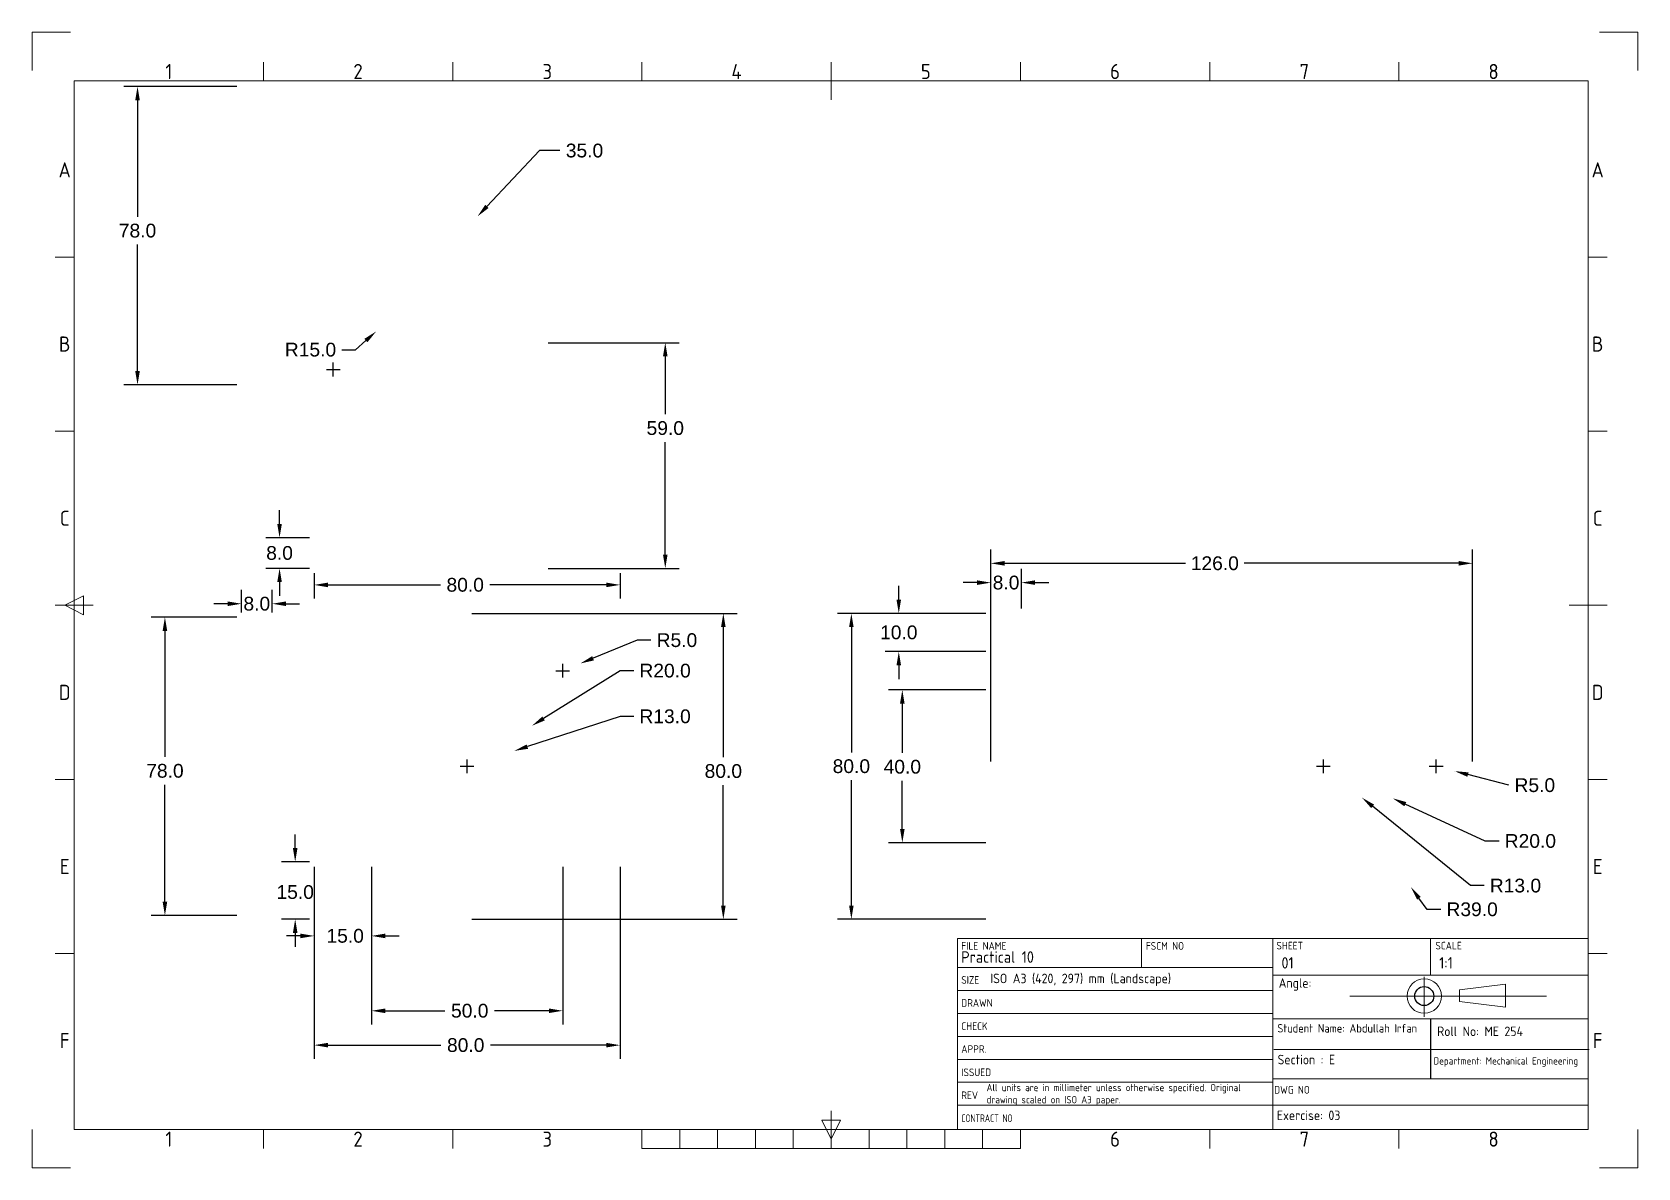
# Paper-space layout 'ISO A3 Title Block' of a CAD drawing. Header units: millimetres. Extents: x 6 to 426, y 11 to 308.
import ezdxf
from ezdxf.enums import TextEntityAlignment as Align

# ---------------------------------------------------------------- set-up
doc = ezdxf.new("R2010")
doc.units = ezdxf.units.MM
doc.header["$PDMODE"] = 2
for name, color, linetype, lineweight in [('Dim', 252, 'Continuous', 18), ('proj', 1, 'Continuous', 18), ('Title block', 7, 'Continuous', 18)]:
    doc.layers.add(name, color=color, linetype=linetype, lineweight=lineweight)
doc.styles.add('ACISOTS', font='isocp.shx', dxfattribs={"height": 1})
doc.styles.add('ISO Proportional', font='isocp.shx')
doc.styles.get("Standard").update_dxf_attribs({"font": 'arial.ttf'})
doc.dimstyles.get("Standard").update_dxf_attribs({"dimscale": 20, "dimtxt": 0.18, "dimasz": 0.18, "dimexe": 0.18, "dimexo": 0.0625, "dimgap": 0.09, "dimtad": 0, "dimtih": 1, "dimtoh": 1, "dimdec": 1, "dimzin": 0, "dimdsep": 46, "dimtxsty": 'Standard', "dimcen": 0.09, "dimadec": 0, "dimazin": 0, "dimtfac": 1, "dimtdec": 1, "dimtofl": 0, "dimtmove": 0, "dimatfit": 3, "dimfxl": 1, "dimtolj": 1, "dimtzin": 0, "dimarcsym": 0})

# ---------------------------------------------------------------- blocks, each defined once
blk = doc.blocks.new('Title Block')
at = {"layer": 'Title block'}
for p, q in [((0, 297), (0, 287)), ((10, 297), (0, 297)), ((420, 297), (410, 297)), ((420, 287), (420, 297)), ((60.5, 284.23), (60.5, 289.18)), ((110, 284.23), (110, 289.18)), ((159.5, 284.23), (159.5, 289.18)), ((209, 279.28), (209, 289.18)), ((258.5, 284.23), (258.5, 289.18)), ((308, 284.23), (308, 289.18)), ((357.5, 284.23), (357.5, 289.18)), ((407, 284.23), (11, 284.23)), ((11, 284.23), (11, 10)), ((407, 10), (407, 284.23)), ((11, 238.19), (6.05, 238.19)), ((411.95, 238.19), (407, 238.19)), ((11, 192.66), (6.05, 192.66)), ((411.95, 192.66), (407, 192.66)), ((6.05, 147.12), (15.95, 147.12)), ((8.52, 147.12), (13.47, 149.59)), ((13.47, 144.64), (8.52, 147.12)), ((13.47, 149.59), (13.47, 144.64)), ((402.05, 147.12), (411.95, 147.12)), ((11, 101.58), (6.05, 101.58)), ((411.95, 101.58), (407, 101.58)), ((407, 60), (242, 60)), ((242, 10), (242, 60)), ((290.14, 60), (290.14, 52.38)), ((324.5, 10), (324.5, 60)), ((365.75, 50.35), (365.75, 60)), ((407, 10), (407, 60)), ((11, 56.03), (6.05, 56.03)), ((411.95, 56.03), (407, 56.03)), ((242, 52.38), (324.5, 52.38)), ((242, 46.38), (324.5, 46.38)), ((407, 50.35), (324.5, 50.35)), ((242, 40.38), (324.5, 40.38)), ((324.5, 39.01), (407, 39.01)), ((242, 34.38), (324.5, 34.38)), ((242, 28.38), (324.5, 28.38)), ((242, 22.38), (324.5, 22.38)), ((324.5, 23.29), (407, 23.29)), ((209, 10), (209, 14.95)), ((242, 16.38), (324.5, 16.38)), ((0, 0), (0, 10)), ((11, 10), (407, 10)), ((60.5, 5.05), (60.5, 10)), ((110, 5.05), (110, 10)), ((159.5, 5.05), (159.5, 10)), ((169.4, 5.05), (169.4, 10)), ((179.3, 5.05), (179.3, 10)), ((189.2, 5.05), (189.2, 10)), ((199.1, 5.05), (199.1, 10)), ((206.53, 12.47), (211.47, 12.47)), ((209, 7.52), (206.53, 12.47)), ((211.47, 12.47), (209, 7.52)), ((209, 10), (209, 5.05)), ((218.9, 5.05), (218.9, 10)), ((228.8, 5.05), (228.8, 10)), ((238.7, 5.05), (238.7, 10)), ((407, 10), (242, 10)), ((248.6, 5.05), (248.6, 10)), ((258.5, 5.05), (258.5, 10)), ((308, 5.05), (308, 10)), ((357.5, 5.05), (357.5, 10)), ((420, 0), (420, 10)), ((159.5, 5.05), (258.5, 5.05)), ((0, 0), (10, 0)), ((420, 0), (410, 0))]:
    blk.add_line(p, q, dxfattribs=at)
at = {"layer": 'Title block', "style": 'ISO Proportional'}
for s, p in [('1', (35.75, 286.7)), ('2', (85.25, 286.7)), ('3', (134.75, 286.7)), ('4', (184.25, 286.7)), ('5', (233.75, 286.7)), ('6', (283.25, 286.7)), ('7', (332.75, 286.7)), ('8', (382.25, 286.7)), ('A', (8.52, 260.96)), ('A', (409.48, 260.96)), ('B', (8.52, 215.43)), ('B', (409.48, 215.43)), ('C', (8.52, 169.88)), ('C', (409.48, 169.88)), ('D', (8.52, 124.34)), ('D', (409.48, 124.34)), ('E', (8.52, 78.8)), ('E', (409.48, 78.8)), ('F', (8.52, 33.27)), ('F', (409.48, 33.27)), ('1', (35.75, 7.52)), ('2', (85.25, 7.52)), ('3', (134.75, 7.52)), ('6', (283.25, 7.52)), ('7', (332.75, 7.52)), ('8', (382.25, 7.52))]:
    blk.add_text(s, height=3.96, dxfattribs=at).set_placement(p, align=Align.MIDDLE)
at = {"layer": 'Title block', "lineweight": 25, "style": 'ACISOTS'}
for s, p in [('FILE NAME', (243.03, 57.04)), ('FSCM NO', (291.3, 57.04)), ('SHEET', (325.45, 57.11)), ('SCALE', (367.03, 57.11)), ('SIZE', (243.03, 48.14)), ('DRAWN', (243.03, 42.14)), ('CHECK', (243.03, 36.05)), ('APPR.', (243.03, 30.08)), ('ISSUED', (243.03, 23.99)), ('REV', (243.03, 17.99))]:
    blk.add_text(s, height=2, dxfattribs=at).set_placement(p)
at = {"layer": 'Title block', "lineweight": 25, "style": 'ACISOTS', "width": 0.683519}
blk.add_text('CONTRACT NO', height=2, dxfattribs=at).set_placement((243.03, 11.99))
at = {"layer": 'Title block', "insert": (324.88, 21.41), "char_height": 2, "width": 8.8, "attachment_point": 1, "style": 'ACISOTS'}
blk.add_mtext('DWG NO', dxfattribs=at)
at = {"layer": 'Title block', "lineweight": 35, "style": 'ACISOTS'}
for tag, p, height in [('FILE_NAME', (254.41, 53.9), 3), ('FSCM_NO', (293.68, 53.04), 3), ('SHEET', (326.77, 52.11), 3), ('SCALE', (368.02, 52.11), 3), ('SIZE', (254.7, 48.23), 3), ('DESIGN_ACTIVITY', (328.79, 43.14), 3.5), ('CHECK_DATE', (254.41, 41.9), 3), ('CHECK_DATE', (254.7, 36.14), 3), ('CHECKED_BY', (277.96, 36.14), 3), ('SHEETNAME', (326.77, 30.48), 6), ('APPROVAL_DATE', (254.7, 30.17), 3), ('APPROVED_BY', (277.96, 30.17), 3), ('ISSUE_DATE', (254.7, 24.08), 3), ('ISSUED_BY', (277.96, 24.08), 3), ('DRAWING_SUBTITLE', (328.79, 25.44), 3), ('REVISION', (254.7, 18.08), 3), ('SHEETNUMBER-NAME', (326.77, 11.76), 6), ('CONTRACT_NO', (254.7, 12.08), 3.5)]:
    blk.add_attdef(tag, p, '', height=height, dxfattribs=at)
blk = doc.blocks.new('*D47')
at = {"layer": 'Defpoints', "color": 0, "transparency": 16777216}
for p in [(60.58, 293.57), (33.38, 215.57), (60.58, 215.57)]:
    blk.add_point(p, dxfattribs=at)
at = {"layer": 'Dim', "color": 0, "lineweight": -2, "transparency": 16777216}
for p, q in [((59.33, 293.57), (29.78, 293.57)), ((33.38, 289.97), (33.38, 259.51)), ((33.38, 219.17), (33.38, 252.23)), ((59.33, 215.57), (29.78, 215.57))]:
    blk.add_line(p, q, dxfattribs=at)
at = {"layer": 'Dim', "color": 0, "transparency": 16777216}
for points in [[(32.78, 289.97), (33.98, 289.97), (33.38, 293.57)], [(32.78, 219.17), (33.98, 219.17), (33.38, 215.57)]]:
    blk.add_solid(points, dxfattribs=at)
at = {"layer": 'Dim', "color": 0, "transparency": 16777216, "insert": (33.38, 255.87), "char_height": 3.6, "attachment_point": 5}
blk.add_mtext('\\A1;78.0', dxfattribs=at)
blk = doc.blocks.new('*D48')
at = {"layer": 'Defpoints', "color": 0, "transparency": 16777216}
for p in [(79.58, 167.57), (159.58, 167.57), (159.58, 163.24)]:
    blk.add_point(p, dxfattribs=at)
at = {"layer": 'Dim', "color": 0, "lineweight": -2, "transparency": 16777216}
for p, q in [((79.58, 166.32), (79.58, 159.64)), ((159.58, 166.32), (159.58, 159.64)), ((83.18, 163.24), (112.61, 163.24)), ((155.98, 163.24), (125.56, 163.24))]:
    blk.add_line(p, q, dxfattribs=at)
at = {"layer": 'Dim', "color": 0, "transparency": 16777216}
for points in [[(83.18, 163.84), (83.18, 162.64), (79.58, 163.24)], [(155.98, 163.84), (155.98, 162.64), (159.58, 163.24)]]:
    blk.add_solid(points, dxfattribs=at)
at = {"layer": 'Dim', "color": 0, "transparency": 16777216, "insert": (119.09, 163.24), "char_height": 3.6, "attachment_point": 5}
blk.add_mtext('\\A1;80.0', dxfattribs=at)
blk = doc.blocks.new('*D49')
at = {"layer": 'Defpoints', "color": 0, "transparency": 16777216}
for p in [(79.58, 175.57), (70.53, 167.57), (79.58, 167.57)]:
    blk.add_point(p, dxfattribs=at)
at = {"layer": 'Dim', "color": 0, "lineweight": -2, "transparency": 16777216}
for p, q in [((70.53, 179.17), (70.53, 182.77)), ((78.33, 175.57), (66.93, 175.57)), ((78.33, 167.57), (66.93, 167.57)), ((70.53, 163.97), (70.53, 160.37))]:
    blk.add_line(p, q, dxfattribs=at)
at = {"layer": 'Dim', "color": 0, "transparency": 16777216}
for points in [[(69.93, 179.17), (71.13, 179.17), (70.53, 175.57)], [(69.93, 163.97), (71.13, 163.97), (70.53, 167.57)]]:
    blk.add_solid(points, dxfattribs=at)
at = {"layer": 'Dim', "color": 0, "transparency": 16777216, "insert": (70.53, 171.57), "char_height": 3.6, "attachment_point": 5}
blk.add_mtext('\\A1;8.0', dxfattribs=at)
blk = doc.blocks.new('*D50')
at = {"layer": 'Defpoints', "color": 0, "transparency": 16777216}
for p in [(139.58, 226.57), (171.42, 226.57), (139.58, 167.57)]:
    blk.add_point(p, dxfattribs=at)
at = {"layer": 'Dim', "color": 0, "lineweight": -2, "transparency": 16777216}
for p, q in [((140.83, 226.57), (175.02, 226.57)), ((171.42, 222.97), (171.42, 207.87)), ((171.42, 171.17), (171.42, 200.59)), ((140.83, 167.57), (175.02, 167.57))]:
    blk.add_line(p, q, dxfattribs=at)
at = {"layer": 'Dim', "color": 0, "transparency": 16777216}
for points in [[(170.82, 222.97), (172.02, 222.97), (171.42, 226.57)], [(170.82, 171.17), (172.02, 171.17), (171.42, 167.57)]]:
    blk.add_solid(points, dxfattribs=at)
at = {"layer": 'Dim', "color": 0, "transparency": 16777216, "insert": (171.42, 204.23), "char_height": 3.6, "attachment_point": 5}
blk.add_mtext('\\A1;59.0', dxfattribs=at)
blk = doc.blocks.new('*D51')
at = {"layer": 'Defpoints', "color": 0, "transparency": 16777216}
for p in [(122.3, 259.6), (84.58, 219.57)]:
    blk.add_point(p, dxfattribs=at)
at = {"layer": 'Dim', "color": 0, "lineweight": -2, "transparency": 16777216}
for p, q in [((138.5, 276.8), (124.76, 262.22)), ((143.83, 276.8), (138.5, 276.8)), ((82.78, 219.57), (86.38, 219.57)), ((84.58, 217.77), (84.58, 221.37))]:
    blk.add_line(p, q, dxfattribs=at)
at = {"layer": 'Dim', "color": 0, "transparency": 16777216}
blk.add_solid([(124.33, 262.63), (125.2, 261.8), (122.3, 259.6)], dxfattribs=at)
at = {"layer": 'Dim', "color": 0, "transparency": 16777216, "insert": (150.29, 276.8), "char_height": 3.6, "attachment_point": 5}
blk.add_mtext('\\A1;35.0', dxfattribs=at)
blk = doc.blocks.new('*D52')
at = {"layer": 'Defpoints', "color": 0, "transparency": 16777216}
for p in [(95.8, 229.52), (84.58, 219.57)]:
    blk.add_point(p, dxfattribs=at)
at = {"layer": 'Dim', "color": 0, "lineweight": -2, "transparency": 16777216}
for p, q in [((90.41, 224.74), (93.11, 227.13)), ((86.81, 224.74), (90.41, 224.74))]:
    blk.add_line(p, q, dxfattribs=at)
at = {"layer": 'Dim', "color": 0, "transparency": 16777216}
blk.add_solid([(92.71, 227.58), (93.5, 226.68), (95.8, 229.52)], dxfattribs=at)
at = {"layer": 'Dim', "color": 0, "transparency": 16777216, "insert": (78.62, 224.74), "char_height": 3.6, "attachment_point": 5}
blk.add_mtext('\\A1;R15.0', dxfattribs=at)
blk = doc.blocks.new('*D53')
at = {"layer": 'Defpoints', "color": 0, "transparency": 16777216}
for p in [(119.58, 155.8), (119.58, 75.8), (186.6, 75.8)]:
    blk.add_point(p, dxfattribs=at)
at = {"layer": 'Dim', "color": 0, "lineweight": -2, "transparency": 16777216}
for p, q in [((120.83, 155.8), (190.2, 155.8)), ((186.6, 152.2), (186.6, 118.17)), ((186.6, 79.4), (186.6, 110.9)), ((120.83, 75.8), (190.2, 75.8))]:
    blk.add_line(p, q, dxfattribs=at)
at = {"layer": 'Dim', "color": 0, "transparency": 16777216}
for points in [[(186, 152.2), (187.2, 152.2), (186.6, 155.8)], [(186, 79.4), (187.2, 79.4), (186.6, 75.8)]]:
    blk.add_solid(points, dxfattribs=at)
at = {"layer": 'Dim', "color": 0, "transparency": 16777216, "insert": (186.6, 114.54), "char_height": 3.6, "attachment_point": 5}
blk.add_mtext('\\A1;80.0', dxfattribs=at)
blk = doc.blocks.new('*D54')
at = {"layer": 'Defpoints', "color": 0, "transparency": 16777216}
for p in [(94.58, 90.8), (144.58, 90.8), (144.58, 51.87)]:
    blk.add_point(p, dxfattribs=at)
at = {"layer": 'Dim', "color": 0, "lineweight": -2, "transparency": 16777216}
for p, q in [((94.58, 89.55), (94.58, 48.27)), ((144.58, 89.55), (144.58, 48.27)), ((98.18, 51.87), (113.8, 51.87)), ((140.98, 51.87), (126.73, 51.87))]:
    blk.add_line(p, q, dxfattribs=at)
at = {"layer": 'Dim', "color": 0, "transparency": 16777216}
for points in [[(98.18, 52.47), (98.18, 51.27), (94.58, 51.87)], [(140.98, 52.47), (140.98, 51.27), (144.58, 51.87)]]:
    blk.add_solid(points, dxfattribs=at)
at = {"layer": 'Dim', "color": 0, "transparency": 16777216, "insert": (120.27, 51.87), "char_height": 3.6, "attachment_point": 5}
blk.add_mtext('\\A1;50.0', dxfattribs=at)
blk = doc.blocks.new('*D55')
at = {"layer": 'Defpoints', "color": 0, "transparency": 16777216}
for p in [(79.58, 90.8), (159.58, 90.8), (159.58, 42.88)]:
    blk.add_point(p, dxfattribs=at)
at = {"layer": 'Dim', "color": 0, "lineweight": -2, "transparency": 16777216}
for p, q in [((79.58, 89.55), (79.58, 39.28)), ((159.58, 89.55), (159.58, 39.28)), ((83.18, 42.88), (112.75, 42.88)), ((155.98, 42.88), (125.69, 42.88))]:
    blk.add_line(p, q, dxfattribs=at)
at = {"layer": 'Dim', "color": 0, "transparency": 16777216}
for points in [[(83.18, 43.48), (83.18, 42.28), (79.58, 42.88)], [(155.98, 43.48), (155.98, 42.28), (159.58, 42.88)]]:
    blk.add_solid(points, dxfattribs=at)
at = {"layer": 'Dim', "color": 0, "transparency": 16777216, "insert": (119.22, 42.88), "char_height": 3.6, "attachment_point": 5}
blk.add_mtext('\\A1;80.0', dxfattribs=at)
blk = doc.blocks.new('*D56')
at = {"layer": 'Defpoints', "color": 0, "transparency": 16777216}
for p in [(60.58, 154.8), (40.55, 76.8), (60.58, 76.8)]:
    blk.add_point(p, dxfattribs=at)
at = {"layer": 'Dim', "color": 0, "lineweight": -2, "transparency": 16777216}
for p, q in [((59.33, 154.8), (36.95, 154.8)), ((40.55, 151.2), (40.55, 118.24)), ((40.55, 80.4), (40.55, 110.96)), ((59.33, 76.8), (36.95, 76.8))]:
    blk.add_line(p, q, dxfattribs=at)
at = {"layer": 'Dim', "color": 0, "transparency": 16777216}
for points in [[(39.95, 151.2), (41.15, 151.2), (40.55, 154.8)], [(39.95, 80.4), (41.15, 80.4), (40.55, 76.8)]]:
    blk.add_solid(points, dxfattribs=at)
at = {"layer": 'Dim', "color": 0, "transparency": 16777216, "insert": (40.55, 114.6), "char_height": 3.6, "attachment_point": 5}
blk.add_mtext('\\A1;78.0', dxfattribs=at)
blk = doc.blocks.new('*D57')
at = {"layer": 'Defpoints', "color": 0, "transparency": 16777216}
for p in [(79.58, 75.8), (94.58, 75.8), (79.58, 71.45)]:
    blk.add_point(p, dxfattribs=at)
at = {"layer": 'Dim', "color": 0, "lineweight": -2, "transparency": 16777216}
for p, q in [((75.98, 71.45), (72.38, 71.45)), ((79.58, 74.55), (79.58, 67.85)), ((94.58, 74.55), (94.58, 67.85)), ((98.18, 71.45), (101.78, 71.45))]:
    blk.add_line(p, q, dxfattribs=at)
at = {"layer": 'Dim', "color": 0, "transparency": 16777216}
for points in [[(75.98, 72.05), (75.98, 70.85), (79.58, 71.45)], [(98.18, 72.05), (98.18, 70.85), (94.58, 71.45)]]:
    blk.add_solid(points, dxfattribs=at)
at = {"layer": 'Dim', "color": 0, "transparency": 16777216, "insert": (87.69, 71.45), "char_height": 3.6, "attachment_point": 5}
blk.add_mtext('\\A1;15.0', dxfattribs=at)
blk = doc.blocks.new('*D58')
at = {"layer": 'Defpoints', "color": 0, "transparency": 16777216}
for p in [(79.58, 90.8), (74.62, 75.8), (79.58, 75.8)]:
    blk.add_point(p, dxfattribs=at)
at = {"layer": 'Dim', "color": 0, "lineweight": -2, "transparency": 16777216}
for p, q in [((74.62, 94.4), (74.62, 98)), ((78.33, 90.8), (71.02, 90.8)), ((78.33, 75.8), (71.02, 75.8)), ((74.62, 72.2), (74.62, 68.6))]:
    blk.add_line(p, q, dxfattribs=at)
at = {"layer": 'Dim', "color": 0, "transparency": 16777216}
for points in [[(74.02, 94.4), (75.22, 94.4), (74.62, 90.8)], [(74.02, 72.2), (75.22, 72.2), (74.62, 75.8)]]:
    blk.add_solid(points, dxfattribs=at)
at = {"layer": 'Dim', "color": 0, "transparency": 16777216, "insert": (74.62, 82.9), "char_height": 3.6, "attachment_point": 5}
blk.add_mtext('\\A1;15.0', dxfattribs=at)
blk = doc.blocks.new('*D59')
at = {"layer": 'Defpoints', "color": 0, "transparency": 16777216}
for p in [(144.58, 140.8), (149.21, 142.69)]:
    blk.add_point(p, dxfattribs=at)
at = {"layer": 'Dim', "color": 0, "lineweight": -2, "transparency": 16777216}
for p, q in [((164.08, 148.77), (152.54, 144.05)), ((167.68, 148.77), (164.08, 148.77)), ((142.78, 140.8), (146.38, 140.8)), ((144.58, 139), (144.58, 142.6))]:
    blk.add_line(p, q, dxfattribs=at)
at = {"layer": 'Dim', "color": 0, "transparency": 16777216}
blk.add_solid([(152.31, 144.61), (152.77, 143.5), (149.21, 142.69)], dxfattribs=at)
at = {"layer": 'Dim', "color": 0, "transparency": 16777216, "insert": (174.47, 148.77), "char_height": 3.6, "attachment_point": 5}
blk.add_mtext('\\A1;R5.0', dxfattribs=at)
blk = doc.blocks.new('*D60')
at = {"layer": 'Defpoints', "color": 0, "transparency": 16777216}
for p in [(136.54, 126.4), (119.58, 115.8)]:
    blk.add_point(p, dxfattribs=at)
at = {"layer": 'Dim', "color": 0, "lineweight": -2, "transparency": 16777216}
for p, q in [((159.58, 140.8), (139.59, 128.31)), ((163.18, 140.8), (159.58, 140.8)), ((117.78, 115.8), (121.38, 115.8)), ((119.58, 114), (119.58, 117.6))]:
    blk.add_line(p, q, dxfattribs=at)
at = {"layer": 'Dim', "color": 0, "transparency": 16777216}
blk.add_solid([(139.27, 128.81), (139.91, 127.8), (136.54, 126.4)], dxfattribs=at)
at = {"layer": 'Dim', "color": 0, "transparency": 16777216, "insert": (171.37, 140.8), "char_height": 3.6, "attachment_point": 5}
blk.add_mtext('\\A1;R20.0', dxfattribs=at)
blk = doc.blocks.new('*D61')
at = {"layer": 'Defpoints', "color": 0, "transparency": 16777216}
for p in [(131.94, 119.83), (119.58, 115.8)]:
    blk.add_point(p, dxfattribs=at)
at = {"layer": 'Dim', "color": 0, "lineweight": -2, "transparency": 16777216}
for p, q in [((159.58, 128.85), (135.36, 120.95)), ((163.18, 128.85), (159.58, 128.85)), ((117.78, 115.8), (121.38, 115.8)), ((119.58, 114), (119.58, 117.6))]:
    blk.add_line(p, q, dxfattribs=at)
at = {"layer": 'Dim', "color": 0, "transparency": 16777216}
blk.add_solid([(135.17, 121.52), (135.54, 120.38), (131.94, 119.83)], dxfattribs=at)
at = {"layer": 'Dim', "color": 0, "transparency": 16777216, "insert": (171.37, 128.85), "char_height": 3.6, "attachment_point": 5}
blk.add_mtext('\\A1;R13.0', dxfattribs=at)
blk = doc.blocks.new('*D62')
at = {"layer": 'Defpoints', "color": 0, "transparency": 16777216}
for p in [(256.55, 155.8), (220.09, 75.8), (256.55, 75.8)]:
    blk.add_point(p, dxfattribs=at)
at = {"layer": 'Dim', "color": 0, "lineweight": -2, "transparency": 16777216}
for p, q in [((255.3, 155.8), (216.49, 155.8)), ((220.09, 152.2), (220.09, 119.45)), ((220.09, 79.4), (220.09, 112.17)), ((255.3, 75.8), (216.49, 75.8))]:
    blk.add_line(p, q, dxfattribs=at)
at = {"layer": 'Dim', "color": 0, "transparency": 16777216}
for points in [[(219.49, 152.2), (220.69, 152.2), (220.09, 155.8)], [(219.49, 79.4), (220.69, 79.4), (220.09, 75.8)]]:
    blk.add_solid(points, dxfattribs=at)
at = {"layer": 'Dim', "color": 0, "transparency": 16777216, "insert": (220.09, 115.81), "char_height": 3.6, "attachment_point": 5}
blk.add_mtext('\\A1;80.0', dxfattribs=at)
blk = doc.blocks.new('*D63')
at = {"layer": 'Defpoints', "color": 0, "transparency": 16777216}
for p in [(256.55, 155.8), (232.49, 145.8), (256.55, 145.8)]:
    blk.add_point(p, dxfattribs=at)
at = {"layer": 'Dim', "color": 0, "lineweight": -2, "transparency": 16777216}
for p, q in [((232.49, 159.4), (232.49, 163)), ((255.3, 155.8), (228.89, 155.8)), ((255.3, 145.8), (228.89, 145.8)), ((232.49, 142.2), (232.49, 138.6))]:
    blk.add_line(p, q, dxfattribs=at)
at = {"layer": 'Dim', "color": 0, "transparency": 16777216}
for points in [[(231.89, 159.4), (233.09, 159.4), (232.49, 155.8)], [(231.89, 142.2), (233.09, 142.2), (232.49, 145.8)]]:
    blk.add_solid(points, dxfattribs=at)
at = {"layer": 'Dim', "color": 0, "transparency": 16777216, "insert": (232.49, 150.8), "char_height": 3.6, "attachment_point": 5}
blk.add_mtext('\\A1;10.0', dxfattribs=at)
blk = doc.blocks.new('*D64')
at = {"layer": 'Defpoints', "color": 0, "transparency": 16777216}
for p in [(233.42, 135.8), (256.55, 135.8), (256.55, 95.8)]:
    blk.add_point(p, dxfattribs=at)
at = {"layer": 'Dim', "color": 0, "lineweight": -2, "transparency": 16777216}
for p, q in [((255.3, 135.8), (229.82, 135.8)), ((233.42, 132.2), (233.42, 119.3)), ((233.42, 99.4), (233.42, 112.03)), ((255.3, 95.8), (229.82, 95.8))]:
    blk.add_line(p, q, dxfattribs=at)
at = {"layer": 'Dim', "color": 0, "transparency": 16777216}
for points in [[(232.82, 132.2), (234.02, 132.2), (233.42, 135.8)], [(232.82, 99.4), (234.02, 99.4), (233.42, 95.8)]]:
    blk.add_solid(points, dxfattribs=at)
at = {"layer": 'Dim', "color": 0, "transparency": 16777216, "insert": (233.42, 115.67), "char_height": 3.6, "attachment_point": 5}
blk.add_mtext('\\A1;40.0', dxfattribs=at)
blk = doc.blocks.new('*D65')
at = {"layer": 'Defpoints', "color": 0, "transparency": 16777216}
for p in [(264.55, 163.83), (256.55, 155.8), (264.55, 155.8)]:
    blk.add_point(p, dxfattribs=at)
at = {"layer": 'Dim', "color": 0, "lineweight": -2, "transparency": 16777216}
for p, q in [((252.95, 163.83), (249.35, 163.83)), ((256.55, 157.05), (256.55, 167.43)), ((264.55, 157.05), (264.55, 167.43)), ((268.15, 163.83), (271.75, 163.83))]:
    blk.add_line(p, q, dxfattribs=at)
at = {"layer": 'Dim', "color": 0, "transparency": 16777216}
for points in [[(252.95, 164.43), (252.95, 163.23), (256.55, 163.83)], [(268.15, 164.43), (268.15, 163.23), (264.55, 163.83)]]:
    blk.add_solid(points, dxfattribs=at)
at = {"layer": 'Dim', "color": 0, "transparency": 16777216, "insert": (260.55, 163.83), "char_height": 3.6, "attachment_point": 5}
blk.add_mtext('\\A1;8.0', dxfattribs=at)
blk = doc.blocks.new('*D66')
at = {"layer": 'Defpoints', "color": 0, "transparency": 16777216}
for p in [(256.55, 168.88), (256.55, 115.8), (382.55, 115.8)]:
    blk.add_point(p, dxfattribs=at)
at = {"layer": 'Dim', "color": 0, "lineweight": -2, "transparency": 16777216}
for p, q in [((256.55, 117.05), (256.55, 172.48)), ((382.55, 117.05), (382.55, 172.48)), ((260.15, 168.88), (307.45, 168.88)), ((378.95, 168.88), (322.85, 168.88))]:
    blk.add_line(p, q, dxfattribs=at)
at = {"layer": 'Dim', "color": 0, "transparency": 16777216}
for points in [[(260.15, 169.48), (260.15, 168.28), (256.55, 168.88)], [(378.95, 169.48), (378.95, 168.28), (382.55, 168.88)]]:
    blk.add_solid(points, dxfattribs=at)
at = {"layer": 'Dim', "color": 0, "transparency": 16777216, "insert": (315.15, 168.88), "char_height": 3.6, "attachment_point": 5}
blk.add_mtext('\\A1;126.0', dxfattribs=at)
blk = doc.blocks.new('*D67')
at = {"layer": 'Defpoints', "color": 0, "transparency": 16777216}
for p in [(343.55, 115.8), (361.71, 107.42)]:
    blk.add_point(p, dxfattribs=at)
at = {"layer": 'Dim', "color": 0, "lineweight": -2, "transparency": 16777216}
for p, q in [((341.75, 115.8), (345.35, 115.8)), ((343.55, 114), (343.55, 117.6)), ((385.89, 96.26), (364.98, 105.91)), ((389.49, 96.26), (385.89, 96.26))]:
    blk.add_line(p, q, dxfattribs=at)
at = {"layer": 'Dim', "color": 0, "transparency": 16777216}
blk.add_solid([(365.23, 106.45), (364.73, 105.36), (361.71, 107.42)], dxfattribs=at)
at = {"layer": 'Dim', "color": 0, "transparency": 16777216, "insert": (397.69, 96.26), "char_height": 3.6, "attachment_point": 5}
blk.add_mtext('\\A1;R20.0', dxfattribs=at)
blk = doc.blocks.new('*D68')
at = {"layer": 'Defpoints', "color": 0, "transparency": 16777216}
for p in [(343.55, 115.8), (353.64, 107.6)]:
    blk.add_point(p, dxfattribs=at)
at = {"layer": 'Dim', "color": 0, "lineweight": -2, "transparency": 16777216}
for p, q in [((341.75, 115.8), (345.35, 115.8)), ((343.55, 114), (343.55, 117.6)), ((382, 84.59), (356.44, 105.34)), ((385.6, 84.59), (382, 84.59))]:
    blk.add_line(p, q, dxfattribs=at)
at = {"layer": 'Dim', "color": 0, "transparency": 16777216}
blk.add_solid([(356.81, 105.8), (356.06, 104.87), (353.64, 107.6)], dxfattribs=at)
at = {"layer": 'Dim', "color": 0, "transparency": 16777216, "insert": (393.79, 84.59), "char_height": 3.6, "attachment_point": 5}
blk.add_mtext('\\A1;R13.0', dxfattribs=at)
blk = doc.blocks.new('*D69')
at = {"layer": 'Defpoints', "color": 0, "transparency": 16777216}
for p in [(373.05, 115.8), (377.89, 114.54)]:
    blk.add_point(p, dxfattribs=at)
at = {"layer": 'Dim', "color": 0, "lineweight": -2, "transparency": 16777216}
for p, q in [((371.25, 115.8), (374.85, 115.8)), ((373.05, 114), (373.05, 117.6)), ((392.06, 110.85), (381.37, 113.63))]:
    blk.add_line(p, q, dxfattribs=at)
at = {"layer": 'Dim', "color": 0, "transparency": 16777216}
blk.add_solid([(381.52, 114.21), (381.22, 113.05), (377.89, 114.54)], dxfattribs=at)
at = {"layer": 'Dim', "color": 0, "transparency": 16777216, "insert": (398.85, 110.85), "char_height": 3.6, "attachment_point": 5}
blk.add_mtext('\\A1;R5.0', dxfattribs=at)
blk = doc.blocks.new('*D70')
at = {"layer": 'Defpoints', "color": 0, "transparency": 16777216}
for p in [(343.55, 115.8), (366.44, 84.22)]:
    blk.add_point(p, dxfattribs=at)
at = {"layer": 'Dim', "color": 0, "lineweight": -2, "transparency": 16777216}
for p, q in [((341.75, 115.8), (345.35, 115.8)), ((343.55, 114), (343.55, 117.6)), ((370.67, 78.39), (368.55, 81.31)), ((374.27, 78.39), (370.67, 78.39))]:
    blk.add_line(p, q, dxfattribs=at)
at = {"layer": 'Dim', "color": 0, "transparency": 16777216}
blk.add_solid([(369.04, 81.66), (368.07, 80.96), (366.44, 84.22)], dxfattribs=at)
at = {"layer": 'Dim', "color": 0, "transparency": 16777216, "insert": (382.46, 78.39), "char_height": 3.6, "attachment_point": 5}
blk.add_mtext('\\A1;R39.0', dxfattribs=at)
blk = doc.blocks.new('*D71')
at = {"layer": 'Defpoints', "color": 0, "transparency": 16777216}
for p in [(68.58, 158.31), (60.58, 154.8), (68.58, 154.8)]:
    blk.add_point(p, dxfattribs=at)
at = {"layer": 'Dim', "color": 0, "lineweight": -2, "transparency": 16777216}
for p, q in [((60.58, 156.05), (60.58, 161.91)), ((68.58, 156.05), (68.58, 161.91)), ((56.98, 158.31), (53.38, 158.31)), ((72.18, 158.31), (75.78, 158.31))]:
    blk.add_line(p, q, dxfattribs=at)
at = {"layer": 'Dim', "color": 0, "transparency": 16777216}
for points in [[(56.98, 158.91), (56.98, 157.71), (60.58, 158.31)], [(72.18, 158.91), (72.18, 157.71), (68.58, 158.31)]]:
    blk.add_solid(points, dxfattribs=at)
at = {"layer": 'Dim', "color": 0, "transparency": 16777216, "insert": (64.58, 158.31), "char_height": 3.6, "attachment_point": 5}
blk.add_mtext('\\A1;8.0', dxfattribs=at)

psp = doc.layouts.new('ISO A3 Title Block')

# ---------------------------------------------------------------- linework, layer by layer
psp.add_line((371.56, 49.8), (371.56, 34.08))
psp.add_circle((369.93, 55.71), 2.49)
at = {"layer": 'proj'}
for p, q in [((369.93, 60.71), (369.93, 50.32)), ((401.89, 55.71), (350.51, 55.71)), ((365.44, 55.71), (401.89, 55.71))]:
    psp.add_line(p, q, dxfattribs=at)
at = {"layer": 'Title block'}
for p, q in [((330.61, 41.71), (413.11, 41.71)), ((330.31, 27.17), (412.81, 27.17))]:
    psp.add_line(p, q, dxfattribs=at)
psp.add_lwpolyline([(391.16, 58.82), (379.16, 57.32), (379.16, 55.82), (379.16, 54.32), (391.16, 52.82)], close=True, dxfattribs=at)
psp.add_circle((369.93, 55.71), 4.49, dxfattribs=at)

# ---------------------------------------------------------------- block references
ref = psp.add_blockref('Title Block', (5.81, 10.79))
ref.add_attrib('SCALE', '1:1', (373.83, 62.9), dxfattribs={"layer": 'Title block', "lineweight": 35, "height": 3, "style": 'ACISOTS'})
ref.add_attrib('SHEET', '01', (332.58, 62.9), dxfattribs={"layer": 'Title block', "lineweight": 35, "height": 3, "style": 'ACISOTS'})
ref.add_attrib('FILE_NAME', 'Practical 10', (248.82, 64.42), dxfattribs={"layer": 'Title block', "lineweight": 35, "height": 3, "style": 'ACISOTS'})

# ---------------------------------------------------------------- texts
at = {"attachment_point": 1, "style": 'ACISOTS'}
for s, width, insert, char_height in [('ISO A3 (420, 297) mm (Landscape)', 63.1635, (256.44, 61.58), 2.5), ('Angle: ', 14.7199, (331.87, 60.39), 2.5), ('Student Name: Abdullah Irfan', 46.4412, (331.52, 48.39), 2.2), ('Roll No: ME 254', 37.7483, (373.3, 47.75), 2.5), ('Section : E', 34.273, (331.57, 40.36), 2.5), ('Department: Mechanical Engineering', 58.3367, (372.36, 39.71), 1.9), ('All units are in millimeter unless otherwise specified. Original drawing scaled on\\~ISO\\~A3\\~paper. ', 74.6595, (255.46, 32.74), 1.9), ('Exercise: 03', 45.0047, (331.39, 25.78), 2.5)]:
    psp.add_mtext_dynamic_manual_height_columns(s, width=width, gutter_width=12.5, heights=[0], dxfattribs=dict(at, insert=insert, char_height=char_height))

# ---------------------------------------------------------------- dimensions: what is measured, and where the dimension line sits
at = {"layer": 'Dim'}
for base, p1, p2, picture, middle in [((33.38, 215.57), (60.58, 293.57), (60.58, 215.57), '*D47', (33.38, 255.87)), ((171.42, 226.57), (139.58, 167.57), (139.58, 226.57), '*D50', (171.42, 204.23)), ((70.53, 167.57), (79.58, 175.57), (79.58, 167.57), '*D49', (70.53, 171.57)), ((232.49, 145.8), (256.55, 155.8), (256.55, 145.8), '*D63', (232.49, 150.8)), ((186.6, 75.8), (119.58, 155.8), (119.58, 75.8), '*D53', (186.6, 114.54)), ((220.09, 75.8), (256.55, 155.8), (256.55, 75.8), '*D62', (220.09, 115.81)), ((40.55, 76.8), (60.58, 154.8), (60.58, 76.8), '*D56', (40.55, 114.6)), ((233.42, 135.8), (256.55, 95.8), (256.55, 135.8), '*D64', (233.42, 115.67)), ((74.62, 75.8), (79.58, 90.8), (79.58, 75.8), '*D58', (74.62, 82.9))]:
    dim = psp.add_linear_dim(base=base, p1=p1, p2=p2, angle=90, dimstyle='Standard', override={"dimlfac": -1}, dxfattribs=at)
    dim.commit()
    dim.dimension.update_dxf_attribs({"geometry": picture, "text_midpoint": middle, "dimtype": 160})
dim = psp.add_radius_dim(center=(84.58, 219.57), mpoint=(122.3, 259.6), text='35.0', dimstyle='Standard', override={"dimlfac": -1}, dxfattribs=at)
dim.commit()
dim.dimension.update_dxf_attribs({"geometry": '*D51', "text_midpoint": (150.29, 276.8), "dimtype": 164})
for center, mpoint, picture, middle in [((84.58, 219.57), (95.8, 229.52), '*D52', (78.62, 224.74)), ((144.58, 140.8), (149.21, 142.69), '*D59', (174.47, 148.77)), ((119.58, 115.8), (136.54, 126.4), '*D60', (171.37, 140.8)), ((119.58, 115.8), (131.94, 119.83), '*D61', (171.37, 128.85)), ((343.55, 115.8), (361.71, 107.42), '*D67', (397.69, 96.26)), ((343.55, 115.8), (353.64, 107.6), '*D68', (393.79, 84.59)), ((343.55, 115.8), (366.44, 84.22), '*D70', (382.46, 78.39)), ((373.05, 115.8), (377.89, 114.54), '*D69', (392.06, 110.85))]:
    dim = psp.add_radius_dim(center=center, mpoint=mpoint, dimstyle='Standard', override={"dimlfac": -1}, dxfattribs=at)
    dim.commit()
    dim.dimension.update_dxf_attribs({"geometry": picture, "text_midpoint": middle, "dimtype": 164})
for base, p1, p2, picture, middle in [((256.55, 168.88), (382.55, 115.8), (256.55, 115.8), '*D66', (315.15, 168.88)), ((159.58, 163.24), (79.58, 167.57), (159.58, 167.57), '*D48', (119.09, 163.24)), ((264.55, 163.83), (256.55, 155.8), (264.55, 155.8), '*D65', (260.55, 163.83)), ((68.58, 158.31), (60.58, 154.8), (68.58, 154.8), '*D71', (64.58, 158.31)), ((159.58, 42.88), (79.58, 90.8), (159.58, 90.8), '*D55', (119.22, 42.88)), ((144.58, 51.87), (94.58, 90.8), (144.58, 90.8), '*D54', (120.27, 51.87))]:
    dim = psp.add_linear_dim(base=base, p1=p1, p2=p2, dimstyle='Standard', override={"dimlfac": -1}, dxfattribs=at)
    dim.commit()
    dim.dimension.update_dxf_attribs({"geometry": picture, "text_midpoint": middle, "dimtype": 160})
dim = psp.add_linear_dim(base=(79.58, 71.45), p1=(94.58, 75.8), p2=(79.58, 75.8), dimstyle='Standard', dxfattribs=at)
dim.commit()
dim.dimension.update_dxf_attribs({"geometry": '*D57', "text_midpoint": (87.69, 71.45), "dimtype": 160})

doc.saveas('drawing.dxf')
